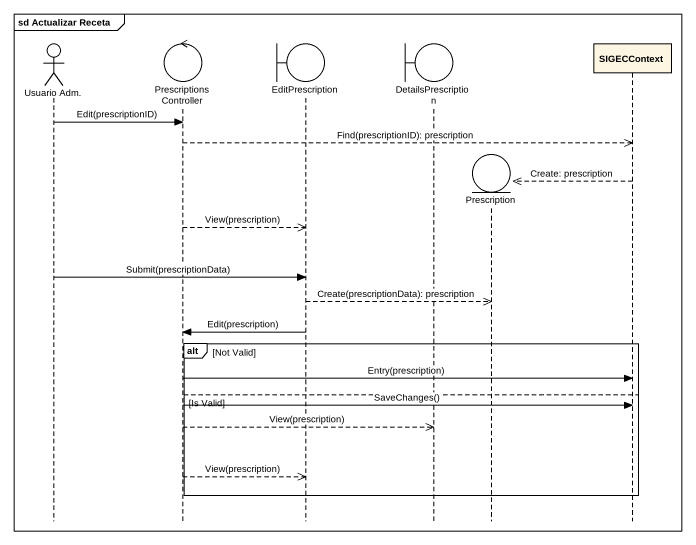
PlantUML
@startuml
mainframe sd Actualizar Receta
hide footbox
actor "Usuario Adm." as Usuario_Adm
control PrescriptionsController
boundary EditPrescription
boundary DetailsPrescription
entity Prescription
participant SIGECContext

Usuario_Adm -> PrescriptionsController : Edit(prescriptionID)
PrescriptionsController -->> SIGECContext : Find(prescriptionID): prescription
SIGECContext -->> Prescription ** : Create: prescription
PrescriptionsController -->> EditPrescription : View(prescription)
Usuario_Adm -> EditPrescription : Submit(prescriptionData)
EditPrescription -->> Prescription : Create(prescriptionData): prescription
EditPrescription -> PrescriptionsController : Edit(prescription)
alt Not Valid
  PrescriptionsController -> SIGECContext : Entry(prescription)
else Is Valid
  PrescriptionsController -> SIGECContext : SaveChanges()
  PrescriptionsController -->> DetailsPrescription : View(prescription)
  PrescriptionsController -->> EditPrescription : View(prescription)
end
@enduml
